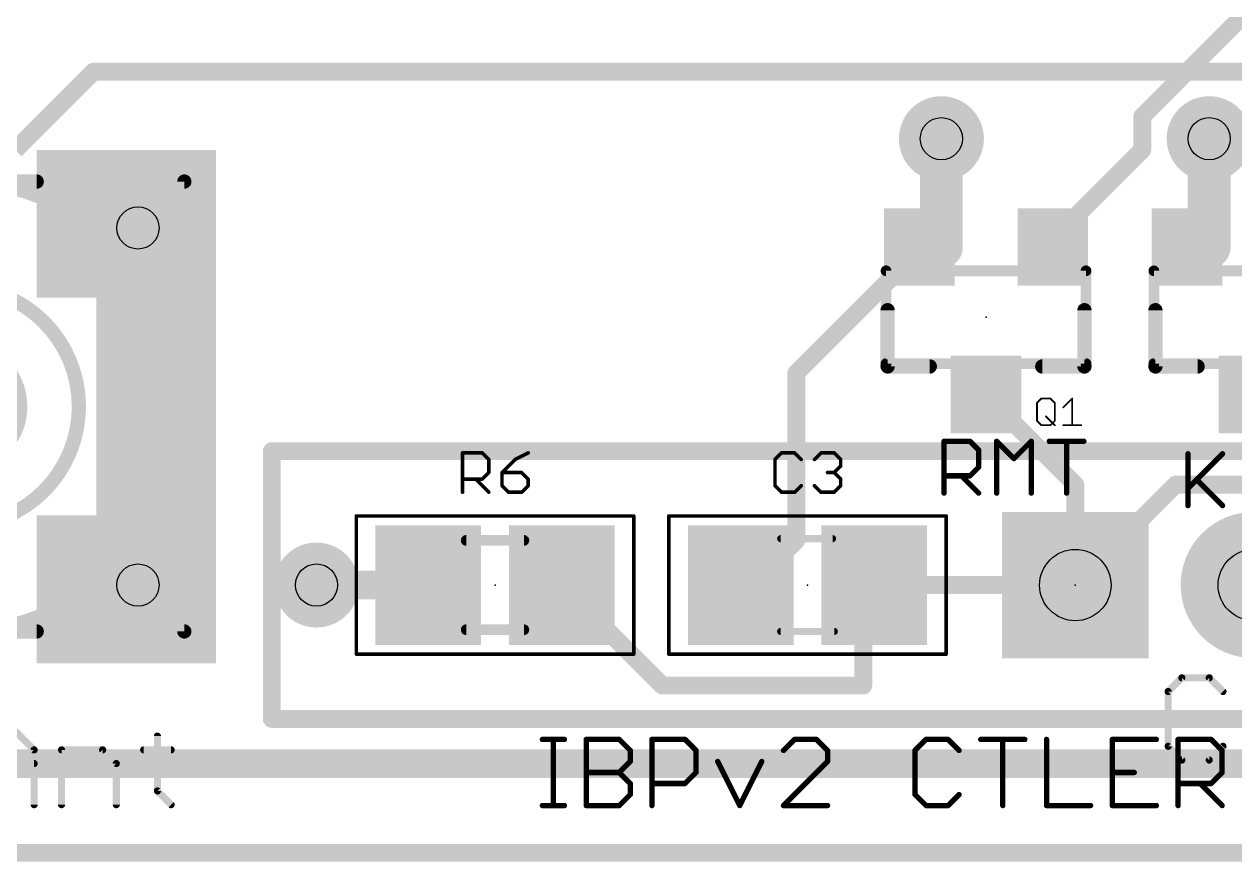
# Model space of a CAD drawing. Extents: x 2.04 to 4.26, y 0.99 to 3.41.
# Drawn here: x 2.611 to 3.289, y 0.995 to 1.464 of the extents above; entities that cross this region are included whole.
import ezdxf

# ---------------------------------------------------------------- set-up
doc = ezdxf.new("R2010")
doc.units = 0
for name, color, linetype in [('1', 14, 'CONTINUOUS'), ('15', 14, 'CONTINUOUS'), ('16', 174, 'CONTINUOUS'), ('17', 94, 'CONTINUOUS'), ('18', 94, 'CONTINUOUS'), ('2', 174, 'CONTINUOUS'), ('20', 178, 'CONTINUOUS'), ('21', 251, 'CONTINUOUS'), ('23', 178, 'CONTINUOUS'), ('25', 251, 'CONTINUOUS'), ('27', 251, 'CONTINUOUS'), ('29', 251, 'CONTINUOUS'), ('30', 251, 'CONTINUOUS'), ('39', 14, 'CONTINUOUS'), ('44', 251, 'CONTINUOUS'), ('51', 251, 'CONTINUOUS')]:
    doc.layers.add(name, color=color, linetype=linetype)

# ---------------------------------------------------------------- blocks, each defined once
blk = doc.blocks.new('RECT')
blk.add_solid([(-0.5, -0.5), (0.5, -0.5), (-0.5, 0.5), (0.5, 0.5)])
blk = doc.blocks.new('SQUAREP')
blk.add_solid([(-0.5, -0.5), (0.5, -0.5), (-0.5, 0.5), (0.5, 0.5)])
blk = doc.blocks.new('ROUNDP')
at = {"const_width": 0.5}
blk.add_lwpolyline([(0, -0.25, 1), (0, 0.25, 1), (0, -0.25)], format="xyb", dxfattribs=at)
blk = doc.blocks.new('PIE')
at = {"const_width": 0.5}
blk.add_lwpolyline([(0, -0.25, 1), (0, 0.25, 1), (0, -0.25)], format="xyb", dxfattribs=at)
blk = doc.blocks.new('ROUNDV')
at = {"const_width": 0.5}
blk.add_lwpolyline([(0, -0.25, 1), (0, 0.25, 1), (0, -0.25)], format="xyb", dxfattribs=at)

msp = doc.modelspace()

# ---------------------------------------------------------------- linework, layer by layer
at = {"layer": '1'}
for points, const_width in [([(3.34375, 1.51875), (3.2375, 1.4125)], 0.01), ([(3.2375, 1.4125), (3.2375, 1.39375)], 0.01), ([(3.125, 1.33937), (3.125, 1.4)], 0.024), ([(3.275, 1.33937), (3.275, 1.4)], 0.024), ([(3.2375, 1.39375), (3.1875, 1.34375)], 0.01), ([(2.66875, 1.35), (2.668504, 1.352362)], 0.01), ([(2.675, 1.35), (2.66875, 1.35)], 0.01), ([(2.675, 1.35), (2.675, 1.25625)], 0.01), ([(3.112598, 1.33937), (3.125, 1.33937)], 0.024), ([(3.262598, 1.33937), (3.275, 1.33937)], 0.024), ([(3.10625, 1.33125), (3.112598, 1.33937)], 0.01), ([(3.1875, 1.34375), (3.187402, 1.33937)], 0.01), ([(3.10625, 1.33125), (3.04375, 1.26875)], 0.01), ([(3.04375, 1.26875), (3.04375, 1.175)], 0.01), ([(2.675, 1.25625), (2.68125, 1.25)], 0.01), ([(3.15, 1.25625), (3.15, 1.256693)], 0.01), ([(3.2, 1.20625), (3.15, 1.25625)], 0.01), ([(2.68125, 1.25), (2.685236, 1.25)], 0.01), ([(3.2, 1.15), (3.2, 1.20625)], 0.01), ([(3.04375, 1.175), (3.01875, 1.15)], 0.01), ([(2.66875, 1.15), (2.668504, 1.147638)], 0.01), ([(2.675, 1.15), (2.66875, 1.15)], 0.01), ([(2.837598, 1.15), (2.775, 1.15)], 0.016), ([(2.9125, 1.15), (2.912402, 1.15)], 0.01), ([(2.96875, 1.09375), (2.9125, 1.15)], 0.01), ([(3.01875, 1.15), (3.012598, 1.15)], 0.01), ([(3.08125, 1.15), (3.08125, 1.09375)], 0.01), ([(3.08125, 1.15), (3.087402, 1.15)], 0.01), ([(3.2, 1.15), (3.087402, 1.15)], 0.01), ([(3.08125, 1.09375), (2.96875, 1.09375)], 0.01)]:
    msp.add_lwpolyline(points, dxfattribs=dict(at, const_width=const_width))
for points, const_width in [([(3.24, 1.4125, 1), (3.235, 1.4125)], 0.005), ([(3.131, 1.4, 1), (3.119, 1.4)], 0.012), ([(3.235732, 1.414268, 1), (3.239268, 1.410732)], 0.005), ([(3.281, 1.4, 1), (3.269, 1.4)], 0.012), ([(3.239268, 1.391982, 1), (3.235732, 1.395518)], 0.005), ([(3.235, 1.39375, 1), (3.24, 1.39375)], 0.005), ([(2.67099, 1.352621, 1), (2.666017, 1.352103)], 0.005), ([(2.66875, 1.3525, 1), (2.66875, 1.3475)], 0.005), ([(2.666263, 1.349741, 1), (2.671237, 1.350259)], 0.005), ([(2.6775, 1.35, 1), (2.6725, 1.35)], 0.005), ([(2.675, 1.3475, 1), (2.675, 1.3525)], 0.005), ([(3.112598, 1.34537, 1), (3.112598, 1.33337)], 0.012), ([(3.125, 1.33337, 1), (3.125, 1.34537)], 0.012), ([(3.262598, 1.34537, 1), (3.262598, 1.33337)], 0.012), ([(3.275, 1.33337, 1), (3.275, 1.34537)], 0.012), ([(3.114568, 1.33783, 1), (3.110629, 1.34091)], 0.005), ([(3.119, 1.33937, 1), (3.131, 1.33937)], 0.012), ([(3.185732, 1.345518, 1), (3.189268, 1.341982)], 0.005), ([(3.189999, 1.343694, 1), (3.185001, 1.343806)], 0.005), ([(3.269, 1.33937, 1), (3.281, 1.33937)], 0.012), ([(3.108018, 1.329482, 1), (3.104482, 1.333018)], 0.005), ([(3.184902, 1.339426, 1), (3.189901, 1.339314)], 0.005), ([(3.10428, 1.33279, 1), (3.10822, 1.32971)], 0.005), ([(3.04625, 1.26875, 1), (3.04125, 1.26875)], 0.005), ([(3.041982, 1.270518, 1), (3.045518, 1.266982)], 0.005), ([(2.676768, 1.258018, 1), (2.673232, 1.254482)], 0.005), ([(3.1525, 1.256693, 1), (3.1475, 1.256693)], 0.005), ([(3.151768, 1.258018, 1), (3.148232, 1.254482)], 0.005), ([(2.6725, 1.25625, 1), (2.6775, 1.25625)], 0.005), ([(2.68125, 1.2525, 1), (2.68125, 1.2475)], 0.005), ([(2.685236, 1.2475, 1), (2.685236, 1.2525)], 0.005), ([(3.1475, 1.25625, 1), (3.1525, 1.25625)], 0.005), ([(2.679482, 1.248232, 1), (2.683018, 1.251768)], 0.005), ([(3.2025, 1.20625, 1), (3.1975, 1.20625)], 0.005), ([(3.198232, 1.204482, 1), (3.201768, 1.208018)], 0.005), ([(3.045518, 1.173232, 1), (3.041982, 1.176768)], 0.005), ([(3.04125, 1.175, 1), (3.04625, 1.175)], 0.005), ([(2.66875, 1.1525, 1), (2.66875, 1.1475)], 0.005), ([(2.671237, 1.149741, 1), (2.666263, 1.150259)], 0.005), ([(2.675, 1.1475, 1), (2.675, 1.1525)], 0.005), ([(2.775, 1.154, 1), (2.775, 1.146)], 0.008), ([(2.837598, 1.146, 1), (2.837598, 1.154)], 0.008), ([(2.912402, 1.1525, 1), (2.912402, 1.1475)], 0.005), ([(2.914268, 1.151768, 1), (2.910732, 1.148232)], 0.005), ([(2.9125, 1.1475, 1), (2.9125, 1.1525)], 0.005), ([(3.012598, 1.1525, 1), (3.012598, 1.1475)], 0.005), ([(3.016982, 1.151768, 1), (3.020518, 1.148232)], 0.005), ([(3.01875, 1.1475, 1), (3.01875, 1.1525)], 0.005), ([(3.08375, 1.15, 1), (3.07875, 1.15)], 0.005), ([(3.08125, 1.1525, 1), (3.08125, 1.1475)], 0.005), ([(3.087402, 1.1525, 1), (3.087402, 1.1475)], 0.005), ([(3.087402, 1.1475, 1), (3.087402, 1.1525)], 0.005), ([(3.2, 1.1475, 1), (3.2, 1.1525)], 0.005), ([(2.666017, 1.147897, 1), (2.67099, 1.147379)], 0.005), ([(3.1975, 1.15, 1), (3.2025, 1.15)], 0.005), ([(2.96875, 1.09625, 1), (2.96875, 1.09125)], 0.005), ([(3.08125, 1.09125, 1), (3.08125, 1.09625)], 0.005), ([(2.966982, 1.091982, 1), (2.970518, 1.095518)], 0.005), ([(3.07875, 1.09375, 1), (3.08375, 1.09375)], 0.005)]:
    msp.add_lwpolyline(points, format="xyb", dxfattribs=dict(at, const_width=const_width))
at = {"layer": '15', "const_width": 0.01}
for points in [[(2.65, 1.4375), (2.60625, 1.39375)], [(3.5375, 1.4375), (2.65, 1.4375)], [(2.75, 1.225), (3.65, 1.225)], [(2.75, 1.075), (2.75, 1.225)], [(3.75, 1.075), (2.75, 1.075)]]:
    msp.add_lwpolyline(points, dxfattribs=at)
at = {"layer": '15', "const_width": 0.005}
for points in [[(2.65, 1.44, 1), (2.65, 1.435)], [(2.651768, 1.435732, 1), (2.648232, 1.439268)], [(2.75, 1.2275, 1), (2.75, 1.2225)], [(2.7525, 1.225, 1), (2.7475, 1.225)], [(2.75, 1.0775, 1), (2.75, 1.0725)], [(2.7475, 1.075, 1), (2.7525, 1.075)]]:
    msp.add_lwpolyline(points, format="xyb", dxfattribs=at)
at = {"layer": '16', "const_width": 0.01}
for points in [[(3.2, 1.15), (3.25625, 1.20625)], [(3.25625, 1.20625), (3.825, 1.20625)]]:
    msp.add_lwpolyline(points, dxfattribs=at)
at = {"layer": '16', "const_width": 0.005}
for points in [[(3.25625, 1.20875, 1), (3.25625, 1.20375)], [(3.258018, 1.204482, 1), (3.254482, 1.208018)], [(3.198232, 1.151768, 1), (3.201768, 1.148232)]]:
    msp.add_lwpolyline(points, format="xyb", dxfattribs=at)
at = {"layer": '2', "const_width": 0.016}
msp.add_lwpolyline([(4.1, 1.05), (2.225, 1.05)], dxfattribs=at)
at = {"layer": '20', "const_width": 0.005}
msp.add_lwpolyline([(4.1, 1), (2.2, 1)], dxfattribs=at)
at = {"layer": '21'}
for points, const_width in [([(2.531693, 1.375984), (2.618307, 1.375984)], 0.008), ([(3.094882, 1.272441), (3.094882, 1.303937)], 0.008), ([(3.205118, 1.272441), (3.205118, 1.303937)], 0.008), ([(3.244882, 1.272441), (3.244882, 1.303937)], 0.008), ([(3.118504, 1.272441), (3.094882, 1.272441)], 0.008), ([(3.181496, 1.272441), (3.205118, 1.272441)], 0.008), ([(3.268504, 1.272441), (3.244882, 1.272441)], 0.008), ([(3.1265, 1.2015), (3.1265, 1.230525)], 0.003), ([(3.1265, 1.230525), (3.141012, 1.230525)], 0.003), ([(3.141012, 1.230525), (3.14585, 1.225687)], 0.003), ([(3.155965, 1.2015), (3.155965, 1.230525)], 0.003), ([(3.155965, 1.230525), (3.16564, 1.22085)], 0.003), ([(3.16564, 1.22085), (3.175315, 1.230525)], 0.003), ([(3.175315, 1.230525), (3.175315, 1.2015)], 0.003), ([(3.18543, 1.230525), (3.20478, 1.230525)], 0.003), ([(3.195105, 1.2015), (3.195105, 1.230525)], 0.003), ([(3.14585, 1.225687), (3.14585, 1.216012)], 0.003), ([(3.263104, 1.223525), (3.263104, 1.1945)], 0.003), ([(3.263104, 1.204175), (3.282454, 1.223525)], 0.003), ([(3.14585, 1.216012), (3.141012, 1.211175)], 0.003), ([(3.141012, 1.211175), (3.1265, 1.211175)], 0.003), ([(3.136175, 1.211175), (3.14585, 1.2015)], 0.003), ([(3.267942, 1.209012), (3.282454, 1.1945)], 0.003), ([(2.618307, 1.124016), (2.531693, 1.124016)], 0.008), ([(2.9015, 1.063532), (2.913844, 1.063532)], 0.003), ([(2.907672, 1.0265), (2.907672, 1.063532)], 0.003), ([(2.926054, 1.0265), (2.926054, 1.063532)], 0.003), ([(2.926054, 1.063532), (2.94457, 1.063532)], 0.003), ([(2.94457, 1.063532), (2.950742, 1.05736)], 0.003), ([(2.962886, 1.0265), (2.962886, 1.063532)], 0.003), ([(2.962886, 1.063532), (2.981401, 1.063532)], 0.003), ([(2.981401, 1.063532), (2.987573, 1.05736)], 0.003), ([(3.04272, 1.063532), (3.036549, 1.05736)], 0.003), ([(3.055064, 1.063532), (3.04272, 1.063532)], 0.003), ([(3.061236, 1.05736), (3.055064, 1.063532)], 0.003), ([(3.116383, 1.063532), (3.110211, 1.05736)], 0.003), ([(3.128727, 1.063532), (3.116383, 1.063532)], 0.003), ([(3.134899, 1.05736), (3.128727, 1.063532)], 0.003), ([(3.147043, 1.063532), (3.171731, 1.063532)], 0.003), ([(3.159387, 1.0265), (3.159387, 1.063532)], 0.003), ([(3.183874, 1.063532), (3.183874, 1.0265)], 0.003), ([(3.245394, 1.063532), (3.220706, 1.063532)], 0.003), ([(3.220706, 1.063532), (3.220706, 1.0265)], 0.003), ([(3.257537, 1.0265), (3.257537, 1.063532)], 0.003), ([(3.257537, 1.063532), (3.276053, 1.063532)], 0.003), ([(3.276053, 1.063532), (3.282225, 1.05736)], 0.003), ([(2.950742, 1.05736), (2.950742, 1.051188)], 0.003), ([(2.987573, 1.05736), (2.987573, 1.045016)], 0.003), ([(3.061236, 1.051188), (3.061236, 1.05736)], 0.003), ([(3.110211, 1.05736), (3.110211, 1.032672)], 0.003), ([(3.282225, 1.05736), (3.282225, 1.045016)], 0.003), ([(2.950742, 1.051188), (2.94457, 1.045016)], 0.003), ([(2.999717, 1.051188), (3.012061, 1.0265)], 0.003), ([(3.012061, 1.0265), (3.024405, 1.051188)], 0.003), ([(3.036549, 1.0265), (3.061236, 1.051188)], 0.003), ([(2.926054, 1.045016), (2.94457, 1.045016)], 0.003), ([(2.94457, 1.045016), (2.950742, 1.038844)], 0.003), ([(2.987573, 1.045016), (2.981401, 1.038844)], 0.003), ([(3.220706, 1.045016), (3.23305, 1.045016)], 0.003), ([(3.282225, 1.045016), (3.276053, 1.038844)], 0.003), ([(2.950742, 1.038844), (2.950742, 1.032672)], 0.003), ([(2.981401, 1.038844), (2.962886, 1.038844)], 0.003), ([(3.276053, 1.038844), (3.257537, 1.038844)], 0.003), ([(3.269881, 1.038844), (3.282225, 1.0265)], 0.003), ([(2.950742, 1.032672), (2.94457, 1.0265)], 0.003), ([(3.110211, 1.032672), (3.116383, 1.0265)], 0.003), ([(3.128727, 1.0265), (3.134899, 1.032672)], 0.003), ([(2.9015, 1.0265), (2.913844, 1.0265)], 0.003), ([(2.94457, 1.0265), (2.926054, 1.0265)], 0.003), ([(3.061236, 1.0265), (3.036549, 1.0265)], 0.003), ([(3.116383, 1.0265), (3.128727, 1.0265)], 0.003), ([(3.183874, 1.0265), (3.208562, 1.0265)], 0.003), ([(3.220706, 1.0265), (3.245394, 1.0265)], 0.003)]:
    msp.add_lwpolyline(points, dxfattribs=dict(at, const_width=const_width))
for points, const_width in [([(2.618307, 1.373984, 1), (2.618307, 1.377984)], 0.004), ([(2.575, 1.183071, 1), (2.575, 1.316929, 1), (2.575, 1.183071)], 0.008), ([(3.096882, 1.303937, 1), (3.092882, 1.303937)], 0.004), ([(3.207118, 1.303937, 1), (3.203118, 1.303937)], 0.004), ([(3.246882, 1.303937, 1), (3.242882, 1.303937)], 0.004), ([(3.094882, 1.274441, 1), (3.094882, 1.270441)], 0.004), ([(3.118504, 1.270441, 1), (3.118504, 1.274441)], 0.004), ([(3.181496, 1.274441, 1), (3.181496, 1.270441)], 0.004), ([(3.205118, 1.270441, 1), (3.205118, 1.274441)], 0.004), ([(3.244882, 1.274441, 1), (3.244882, 1.270441)], 0.004), ([(3.268504, 1.270441, 1), (3.268504, 1.274441)], 0.004), ([(3.092882, 1.272441, 1), (3.096882, 1.272441)], 0.004), ([(3.203118, 1.272441, 1), (3.207118, 1.272441)], 0.004), ([(3.242882, 1.272441, 1), (3.246882, 1.272441)], 0.004), ([(3.12725, 1.230525, 1), (3.12575, 1.230525)], 0.0015), ([(3.1265, 1.231275, 1), (3.1265, 1.229775)], 0.0015), ([(3.141543, 1.231055, 1), (3.140482, 1.229994)], 0.0015), ([(3.141012, 1.229775, 1), (3.141012, 1.231275)], 0.0015), ([(3.156715, 1.230525, 1), (3.155215, 1.230525)], 0.0015), ([(3.156496, 1.231055, 1), (3.155435, 1.229994)], 0.0015), ([(3.176065, 1.230525, 1), (3.174565, 1.230525)], 0.0015), ([(3.175845, 1.229994, 1), (3.174785, 1.231055)], 0.0015), ([(3.18543, 1.231275, 1), (3.18543, 1.229775)], 0.0015), ([(3.195855, 1.230525, 1), (3.194355, 1.230525)], 0.0015), ([(3.20478, 1.229775, 1), (3.20478, 1.231275)], 0.0015), ([(3.1466, 1.225687, 1), (3.1451, 1.225687)], 0.0015), ([(3.145319, 1.225157, 1), (3.14638, 1.226218)], 0.0015), ([(3.16511, 1.22138, 1), (3.16617, 1.220319)], 0.0015), ([(3.16511, 1.220319, 1), (3.16617, 1.22138)], 0.0015), ([(3.263854, 1.223525, 1), (3.262354, 1.223525)], 0.0015), ([(3.282985, 1.222994, 1), (3.281924, 1.224055)], 0.0015), ([(3.1451, 1.216012, 1), (3.1466, 1.216012)], 0.0015), ([(3.14638, 1.215482, 1), (3.145319, 1.216543)], 0.0015), ([(3.1265, 1.211925, 1), (3.1265, 1.210425)], 0.0015), ([(3.136705, 1.211705, 1), (3.135645, 1.210644)], 0.0015), ([(3.140482, 1.211705, 1), (3.141543, 1.210644)], 0.0015), ([(3.141012, 1.210425, 1), (3.141012, 1.211925)], 0.0015), ([(3.268472, 1.209543, 1), (3.267411, 1.208482)], 0.0015), ([(3.12575, 1.2015, 1), (3.12725, 1.2015)], 0.0015), ([(3.145319, 1.20097, 1), (3.14638, 1.20203)], 0.0015), ([(3.155215, 1.2015, 1), (3.156715, 1.2015)], 0.0015), ([(3.174565, 1.2015, 1), (3.176065, 1.2015)], 0.0015), ([(3.194355, 1.2015, 1), (3.195855, 1.2015)], 0.0015), ([(3.262574, 1.204705, 1), (3.263635, 1.203644)], 0.0015), ([(3.262354, 1.1945, 1), (3.263854, 1.1945)], 0.0015), ([(3.281924, 1.19397, 1), (3.282985, 1.19503)], 0.0015), ([(2.618307, 1.122016, 1), (2.618307, 1.126016)], 0.004), ([(2.9015, 1.064282, 1), (2.9015, 1.062782)], 0.0015), ([(2.908422, 1.063532, 1), (2.906922, 1.063532)], 0.0015), ([(2.913844, 1.062782, 1), (2.913844, 1.064282)], 0.0015), ([(2.926804, 1.063532, 1), (2.925304, 1.063532)], 0.0015), ([(2.926054, 1.064282, 1), (2.926054, 1.062782)], 0.0015), ([(2.9451, 1.064062, 1), (2.94404, 1.063001)], 0.0015), ([(2.94457, 1.062782, 1), (2.94457, 1.064282)], 0.0015), ([(2.963636, 1.063532, 1), (2.962136, 1.063532)], 0.0015), ([(2.962886, 1.064282, 1), (2.962886, 1.062782)], 0.0015), ([(2.981932, 1.064062, 1), (2.980871, 1.063001)], 0.0015), ([(2.981401, 1.062782, 1), (2.981401, 1.064282)], 0.0015), ([(3.04272, 1.064282, 1), (3.04272, 1.062782)], 0.0015), ([(3.043251, 1.063001, 1), (3.04219, 1.064062)], 0.0015), ([(3.055595, 1.064062, 1), (3.054534, 1.063001)], 0.0015), ([(3.055064, 1.062782, 1), (3.055064, 1.064282)], 0.0015), ([(3.116383, 1.064282, 1), (3.116383, 1.062782)], 0.0015), ([(3.116914, 1.063001, 1), (3.115853, 1.064062)], 0.0015), ([(3.129258, 1.064062, 1), (3.128197, 1.063001)], 0.0015), ([(3.128727, 1.062782, 1), (3.128727, 1.064282)], 0.0015), ([(3.147043, 1.064282, 1), (3.147043, 1.062782)], 0.0015), ([(3.160137, 1.063532, 1), (3.158637, 1.063532)], 0.0015), ([(3.171731, 1.062782, 1), (3.171731, 1.064282)], 0.0015), ([(3.184624, 1.063532, 1), (3.183124, 1.063532)], 0.0015), ([(3.220706, 1.064282, 1), (3.220706, 1.062782)], 0.0015), ([(3.221456, 1.063532, 1), (3.219956, 1.063532)], 0.0015), ([(3.245394, 1.062782, 1), (3.245394, 1.064282)], 0.0015), ([(3.258287, 1.063532, 1), (3.256787, 1.063532)], 0.0015), ([(3.257537, 1.064282, 1), (3.257537, 1.062782)], 0.0015), ([(3.276583, 1.064062, 1), (3.275523, 1.063001)], 0.0015), ([(3.276053, 1.062782, 1), (3.276053, 1.064282)], 0.0015), ([(2.951492, 1.05736, 1), (2.949992, 1.05736)], 0.0015), ([(2.950212, 1.056829, 1), (2.951272, 1.05789)], 0.0015), ([(2.988323, 1.05736, 1), (2.986823, 1.05736)], 0.0015), ([(2.987043, 1.056829, 1), (2.988104, 1.05789)], 0.0015), ([(3.036018, 1.05789, 1), (3.037079, 1.056829)], 0.0015), ([(3.061986, 1.05736, 1), (3.060486, 1.05736)], 0.0015), ([(3.060706, 1.056829, 1), (3.061767, 1.05789)], 0.0015), ([(3.110961, 1.05736, 1), (3.109461, 1.05736)], 0.0015), ([(3.109681, 1.05789, 1), (3.110742, 1.056829)], 0.0015), ([(3.134369, 1.056829, 1), (3.13543, 1.05789)], 0.0015), ([(3.282975, 1.05736, 1), (3.281475, 1.05736)], 0.0015), ([(3.281695, 1.056829, 1), (3.282755, 1.05789)], 0.0015), ([(2.949992, 1.051188, 1), (2.951492, 1.051188)], 0.0015), ([(2.951272, 1.050657, 1), (2.950212, 1.051718)], 0.0015), ([(3.000388, 1.051523, 1), (2.999046, 1.050852)], 0.0015), ([(3.025076, 1.050852, 1), (3.023734, 1.051523)], 0.0015), ([(3.060486, 1.051188, 1), (3.061986, 1.051188)], 0.0015), ([(3.061767, 1.050657, 1), (3.060706, 1.051718)], 0.0015), ([(2.926054, 1.045766, 1), (2.926054, 1.044266)], 0.0015), ([(2.9451, 1.045546, 1), (2.94404, 1.044485)], 0.0015), ([(2.94404, 1.045546, 1), (2.9451, 1.044485)], 0.0015), ([(2.94457, 1.044266, 1), (2.94457, 1.045766)], 0.0015), ([(2.986823, 1.045016, 1), (2.988323, 1.045016)], 0.0015), ([(2.988104, 1.044485, 1), (2.987043, 1.045546)], 0.0015), ([(3.220706, 1.045766, 1), (3.220706, 1.044266)], 0.0015), ([(3.23305, 1.044266, 1), (3.23305, 1.045766)], 0.0015), ([(3.281475, 1.045016, 1), (3.282975, 1.045016)], 0.0015), ([(3.282755, 1.044485, 1), (3.281695, 1.045546)], 0.0015), ([(2.951492, 1.038844, 1), (2.949992, 1.038844)], 0.0015), ([(2.950212, 1.038314, 1), (2.951272, 1.039374)], 0.0015), ([(2.962886, 1.039594, 1), (2.962886, 1.038094)], 0.0015), ([(2.980871, 1.039374, 1), (2.981932, 1.038314)], 0.0015), ([(2.981401, 1.038094, 1), (2.981401, 1.039594)], 0.0015), ([(3.257537, 1.039594, 1), (3.257537, 1.038094)], 0.0015), ([(3.270411, 1.039374, 1), (3.269351, 1.038314)], 0.0015), ([(3.275523, 1.039374, 1), (3.276583, 1.038314)], 0.0015), ([(3.276053, 1.038094, 1), (3.276053, 1.039594)], 0.0015), ([(2.949992, 1.032672, 1), (2.951492, 1.032672)], 0.0015), ([(2.951272, 1.032142, 1), (2.950212, 1.033202)], 0.0015), ([(3.109461, 1.032672, 1), (3.110961, 1.032672)], 0.0015), ([(3.110742, 1.033202, 1), (3.109681, 1.032142)], 0.0015), ([(3.13543, 1.032142, 1), (3.134369, 1.033202)], 0.0015), ([(2.9015, 1.02725, 1), (2.9015, 1.02575)], 0.0015), ([(2.906922, 1.0265, 1), (2.908422, 1.0265)], 0.0015), ([(2.913844, 1.02575, 1), (2.913844, 1.02725)], 0.0015), ([(2.926054, 1.02725, 1), (2.926054, 1.02575)], 0.0015), ([(2.925304, 1.0265, 1), (2.926804, 1.0265)], 0.0015), ([(2.94404, 1.02703, 1), (2.9451, 1.02597)], 0.0015), ([(2.94457, 1.02575, 1), (2.94457, 1.02725)], 0.0015), ([(2.962136, 1.0265, 1), (2.963636, 1.0265)], 0.0015), ([(3.01139, 1.026835, 1), (3.012732, 1.026165)], 0.0015), ([(3.01139, 1.026165, 1), (3.012732, 1.026835)], 0.0015), ([(3.036549, 1.02725, 1), (3.036549, 1.02575)], 0.0015), ([(3.036018, 1.02703, 1), (3.037079, 1.02597)], 0.0015), ([(3.061236, 1.02575, 1), (3.061236, 1.02725)], 0.0015), ([(3.116383, 1.02725, 1), (3.116383, 1.02575)], 0.0015), ([(3.115853, 1.02597, 1), (3.116914, 1.02703)], 0.0015), ([(3.128197, 1.02703, 1), (3.129258, 1.02597)], 0.0015), ([(3.128727, 1.02575, 1), (3.128727, 1.02725)], 0.0015), ([(3.158637, 1.0265, 1), (3.160137, 1.0265)], 0.0015), ([(3.183874, 1.02725, 1), (3.183874, 1.02575)], 0.0015), ([(3.183124, 1.0265, 1), (3.184624, 1.0265)], 0.0015), ([(3.208562, 1.02575, 1), (3.208562, 1.02725)], 0.0015), ([(3.220706, 1.02725, 1), (3.220706, 1.02575)], 0.0015), ([(3.219956, 1.0265, 1), (3.221456, 1.0265)], 0.0015), ([(3.245394, 1.02575, 1), (3.245394, 1.02725)], 0.0015), ([(3.256787, 1.0265, 1), (3.258287, 1.0265)], 0.0015), ([(3.281695, 1.02597, 1), (3.282755, 1.02703)], 0.0015)]:
    msp.add_lwpolyline(points, format="xyb", dxfattribs=dict(at, const_width=const_width))
at = {"layer": '23'}
for p in [(3.15, 1.3), (2.875, 1.15), (3.05, 1.15), (3.2, 1.15)]:
    msp.add_point(p, dxfattribs=at)
at = {"layer": '25'}
for points, const_width in [([(3.178535, 1.252011), (3.181037, 1.254513)], 0.001), ([(3.181037, 1.254513), (3.186041, 1.254513)], 0.001), ([(3.186041, 1.254513), (3.188543, 1.252011)], 0.001), ([(3.193267, 1.249508), (3.198272, 1.254513)], 0.001), ([(3.198272, 1.254513), (3.198272, 1.2395)], 0.001), ([(3.178535, 1.242002), (3.178535, 1.252011)], 0.001), ([(3.188543, 1.252011), (3.188543, 1.242002)], 0.001), ([(3.181037, 1.2395), (3.178535, 1.242002)], 0.001), ([(3.183539, 1.244504), (3.188543, 1.2395)], 0.001), ([(3.188543, 1.242002), (3.186041, 1.2395)], 0.001), ([(3.186041, 1.2395), (3.181037, 1.2395)], 0.001), ([(3.193267, 1.2395), (3.203276, 1.2395)], 0.001), ([(2.856802, 1.202), (2.856802, 1.224019)], 0.002), ([(2.856802, 1.224019), (2.867812, 1.224019)], 0.002), ([(2.867812, 1.224019), (2.871481, 1.220349)], 0.002), ([(2.871481, 1.220349), (2.871481, 1.213009)], 0.002), ([(2.886241, 1.220349), (2.878901, 1.213009)], 0.002), ([(2.89358, 1.224019), (2.886241, 1.220349)], 0.002), ([(3.035472, 1.224019), (3.031802, 1.220349)], 0.002), ([(3.031802, 1.220349), (3.031802, 1.20567)], 0.002), ([(3.042812, 1.224019), (3.035472, 1.224019)], 0.002), ([(3.046481, 1.220349), (3.042812, 1.224019)], 0.002), ([(3.053901, 1.220349), (3.057571, 1.224019)], 0.002), ([(3.057571, 1.224019), (3.06491, 1.224019)], 0.002), ([(3.06491, 1.224019), (3.06858, 1.220349)], 0.002), ([(3.06858, 1.220349), (3.06858, 1.216679)], 0.002), ([(2.871481, 1.213009), (2.867812, 1.20934)], 0.002), ([(2.878901, 1.213009), (2.878901, 1.20567)], 0.002), ([(2.88991, 1.213009), (2.878901, 1.213009)], 0.002), ([(2.89358, 1.20934), (2.88991, 1.213009)], 0.002), ([(3.06491, 1.213009), (3.061241, 1.213009)], 0.002), ([(3.06858, 1.216679), (3.06491, 1.213009)], 0.002), ([(3.06491, 1.213009), (3.06858, 1.20934)], 0.002), ([(2.867812, 1.20934), (2.856802, 1.20934)], 0.002), ([(2.864142, 1.20934), (2.871481, 1.202)], 0.002), ([(2.89358, 1.20567), (2.89358, 1.20934)], 0.002), ([(3.06858, 1.20934), (3.06858, 1.20567)], 0.002), ([(2.878901, 1.20567), (2.882571, 1.202)], 0.002), ([(2.882571, 1.202), (2.88991, 1.202)], 0.002), ([(2.88991, 1.202), (2.89358, 1.20567)], 0.002), ([(3.031802, 1.20567), (3.035472, 1.202)], 0.002), ([(3.035472, 1.202), (3.042812, 1.202)], 0.002), ([(3.042812, 1.202), (3.046481, 1.20567)], 0.002), ([(3.057571, 1.202), (3.053901, 1.20567)], 0.002), ([(3.06491, 1.202), (3.057571, 1.202)], 0.002), ([(3.06858, 1.20567), (3.06491, 1.202)], 0.002), ([(2.601503, 1.073039), (2.61685, 1.057693)], 0.004), ([(2.685909, 1.065366), (2.685909, 1.034673)], 0.004), ([(2.61685, 1.057693), (2.61685, 1.027)], 0.004), ([(2.632196, 1.027), (2.632196, 1.057693)], 0.004), ([(2.632196, 1.057693), (2.655216, 1.057693)], 0.004), ([(2.655216, 1.057693), (2.662889, 1.05002)], 0.004), ([(2.678235, 1.057693), (2.693582, 1.057693)], 0.004), ([(2.586157, 1.05002), (2.61685, 1.05002)], 0.004), ([(2.662889, 1.05002), (2.662889, 1.027)], 0.004), ([(2.685909, 1.034673), (2.693582, 1.027)], 0.004)]:
    msp.add_lwpolyline(points, dxfattribs=dict(at, const_width=const_width))
for points, const_width in [([(3.181037, 1.254763, 1), (3.181037, 1.254263)], 0.0005), ([(3.181214, 1.254336, 1), (3.18086, 1.25469)], 0.0005), ([(3.186218, 1.25469, 1), (3.185864, 1.254336)], 0.0005), ([(3.186041, 1.254263, 1), (3.186041, 1.254763)], 0.0005), ([(3.198522, 1.254513, 1), (3.198022, 1.254513)], 0.0005), ([(3.198448, 1.254336, 1), (3.198095, 1.25469)], 0.0005), ([(3.178785, 1.252011, 1), (3.178285, 1.252011)], 0.0005), ([(3.178358, 1.252187, 1), (3.178712, 1.251834)], 0.0005), ([(3.188793, 1.252011, 1), (3.188293, 1.252011)], 0.0005), ([(3.188367, 1.251834, 1), (3.18872, 1.252187)], 0.0005), ([(3.193091, 1.249685, 1), (3.193444, 1.249332)], 0.0005), ([(3.178712, 1.242179, 1), (3.178358, 1.241825)], 0.0005), ([(3.178285, 1.242002, 1), (3.178785, 1.242002)], 0.0005), ([(3.183716, 1.244681, 1), (3.183362, 1.244327)], 0.0005), ([(3.188293, 1.242002, 1), (3.188793, 1.242002)], 0.0005), ([(3.18872, 1.241825, 1), (3.188367, 1.242179)], 0.0005), ([(3.181037, 1.23975, 1), (3.181037, 1.23925)], 0.0005), ([(3.18086, 1.239323, 1), (3.181214, 1.239677)], 0.0005), ([(3.185864, 1.239677, 1), (3.186218, 1.239323)], 0.0005), ([(3.186041, 1.23925, 1), (3.186041, 1.23975)], 0.0005), ([(3.188367, 1.239323, 1), (3.18872, 1.239677)], 0.0005), ([(3.193267, 1.23975, 1), (3.193267, 1.23925)], 0.0005), ([(3.198022, 1.2395, 1), (3.198522, 1.2395)], 0.0005), ([(3.203276, 1.23925, 1), (3.203276, 1.23975)], 0.0005), ([(2.857302, 1.224019, 1), (2.856302, 1.224019)], 0.001), ([(2.856802, 1.224519, 1), (2.856802, 1.223519)], 0.001), ([(2.868165, 1.224372, 1), (2.867458, 1.223665)], 0.001), ([(2.867812, 1.223519, 1), (2.867812, 1.224519)], 0.001), ([(2.871981, 1.220349, 1), (2.870981, 1.220349)], 0.001), ([(2.871128, 1.219995, 1), (2.871835, 1.220702)], 0.001), ([(2.886017, 1.220796, 1), (2.886464, 1.219902)], 0.001), ([(2.886594, 1.219995, 1), (2.885887, 1.220702)], 0.001), ([(2.893804, 1.223571, 1), (2.893357, 1.224466)], 0.001), ([(3.032302, 1.220349, 1), (3.031302, 1.220349)], 0.001), ([(3.031449, 1.220702, 1), (3.032156, 1.219995)], 0.001), ([(3.035472, 1.224519, 1), (3.035472, 1.223519)], 0.001), ([(3.035826, 1.223665, 1), (3.035119, 1.224372)], 0.001), ([(3.043165, 1.224372, 1), (3.042458, 1.223665)], 0.001), ([(3.042812, 1.223519, 1), (3.042812, 1.224519)], 0.001), ([(3.046128, 1.219995, 1), (3.046835, 1.220702)], 0.001), ([(3.053548, 1.220702, 1), (3.054255, 1.219995)], 0.001), ([(3.057571, 1.224519, 1), (3.057571, 1.223519)], 0.001), ([(3.057924, 1.223665, 1), (3.057217, 1.224372)], 0.001), ([(3.065264, 1.224372, 1), (3.064557, 1.223665)], 0.001), ([(3.06491, 1.223519, 1), (3.06491, 1.224519)], 0.001), ([(3.06908, 1.220349, 1), (3.06808, 1.220349)], 0.001), ([(3.068227, 1.219995, 1), (3.068934, 1.220702)], 0.001), ([(2.871835, 1.212656, 1), (2.871128, 1.213363)], 0.001), ([(2.879401, 1.213009, 1), (2.878401, 1.213009)], 0.001), ([(2.878901, 1.213509, 1), (2.878901, 1.212509)], 0.001), ([(2.878548, 1.213363, 1), (2.879255, 1.212656)], 0.001), ([(2.890264, 1.213363, 1), (2.889557, 1.212656)], 0.001), ([(2.88991, 1.212509, 1), (2.88991, 1.213509)], 0.001), ([(3.061241, 1.213509, 1), (3.061241, 1.212509)], 0.001), ([(3.065264, 1.213363, 1), (3.064557, 1.212656)], 0.001), ([(3.064557, 1.213363, 1), (3.065264, 1.212656)], 0.001), ([(3.06491, 1.212509, 1), (3.06491, 1.213509)], 0.001), ([(3.06808, 1.216679, 1), (3.06908, 1.216679)], 0.001), ([(3.068934, 1.216326, 1), (3.068227, 1.217033)], 0.001), ([(2.856802, 1.20984, 1), (2.856802, 1.20884)], 0.001), ([(2.864495, 1.209693, 1), (2.863788, 1.208986)], 0.001), ([(2.867458, 1.209693, 1), (2.868165, 1.208986)], 0.001), ([(2.867812, 1.20884, 1), (2.867812, 1.20984)], 0.001), ([(2.870981, 1.213009, 1), (2.871981, 1.213009)], 0.001), ([(2.89408, 1.20934, 1), (2.89308, 1.20934)], 0.001), ([(2.893227, 1.208986, 1), (2.893934, 1.209693)], 0.001), ([(3.06908, 1.20934, 1), (3.06808, 1.20934)], 0.001), ([(3.068227, 1.208986, 1), (3.068934, 1.209693)], 0.001), ([(2.856302, 1.202, 1), (2.857302, 1.202)], 0.001), ([(2.871128, 1.201646, 1), (2.871835, 1.202354)], 0.001), ([(2.878401, 1.20567, 1), (2.879401, 1.20567)], 0.001), ([(2.879255, 1.206023, 1), (2.878548, 1.205316)], 0.001), ([(2.882571, 1.2025, 1), (2.882571, 1.2015)], 0.001), ([(2.882217, 1.201646, 1), (2.882924, 1.202354)], 0.001), ([(2.889557, 1.202354, 1), (2.890264, 1.201646)], 0.001), ([(2.88991, 1.2015, 1), (2.88991, 1.2025)], 0.001), ([(2.89308, 1.20567, 1), (2.89408, 1.20567)], 0.001), ([(2.893934, 1.205316, 1), (2.893227, 1.206023)], 0.001), ([(3.031302, 1.20567, 1), (3.032302, 1.20567)], 0.001), ([(3.032156, 1.206023, 1), (3.031449, 1.205316)], 0.001), ([(3.035472, 1.2025, 1), (3.035472, 1.2015)], 0.001), ([(3.035119, 1.201646, 1), (3.035826, 1.202354)], 0.001), ([(3.042458, 1.202354, 1), (3.043165, 1.201646)], 0.001), ([(3.042812, 1.2015, 1), (3.042812, 1.2025)], 0.001), ([(3.046835, 1.205316, 1), (3.046128, 1.206023)], 0.001), ([(3.054255, 1.206023, 1), (3.053548, 1.205316)], 0.001), ([(3.057571, 1.2025, 1), (3.057571, 1.2015)], 0.001), ([(3.057217, 1.201646, 1), (3.057924, 1.202354)], 0.001), ([(3.064557, 1.202354, 1), (3.065264, 1.201646)], 0.001), ([(3.06491, 1.2015, 1), (3.06491, 1.2025)], 0.001), ([(3.06808, 1.20567, 1), (3.06908, 1.20567)], 0.001), ([(3.068934, 1.205316, 1), (3.068227, 1.206023)], 0.001), ([(2.686909, 1.065366, 1), (2.684909, 1.065366)], 0.002), ([(2.61785, 1.057693, 1), (2.61585, 1.057693)], 0.002), ([(2.616143, 1.056986, 1), (2.617557, 1.0584)], 0.002), ([(2.633196, 1.057693, 1), (2.631196, 1.057693)], 0.002), ([(2.632196, 1.058693, 1), (2.632196, 1.056693)], 0.002), ([(2.655923, 1.0584, 1), (2.654509, 1.056986)], 0.002), ([(2.655216, 1.056693, 1), (2.655216, 1.058693)], 0.002), ([(2.678235, 1.058693, 1), (2.678235, 1.056693)], 0.002), ([(2.693582, 1.056693, 1), (2.693582, 1.058693)], 0.002), ([(2.61685, 1.04902, 1), (2.61685, 1.05102)], 0.002), ([(2.663889, 1.05002, 1), (2.661889, 1.05002)], 0.002), ([(2.662182, 1.049312, 1), (2.663596, 1.050727)], 0.002), ([(2.686616, 1.03538, 1), (2.685201, 1.033966)], 0.002), ([(2.684909, 1.034673, 1), (2.686909, 1.034673)], 0.002), ([(2.61585, 1.027, 1), (2.61785, 1.027)], 0.002), ([(2.631196, 1.027, 1), (2.633196, 1.027)], 0.002), ([(2.661889, 1.027, 1), (2.663889, 1.027)], 0.002), ([(2.692875, 1.026293, 1), (2.694289, 1.027707)], 0.002)]:
    msp.add_lwpolyline(points, format="xyb", dxfattribs=dict(at, const_width=const_width))
at = {"layer": '27', "const_width": 0.004}
for points in [[(3.259673, 1.098039), (3.252, 1.090366)], [(3.27502, 1.098039), (3.259673, 1.098039)], [(3.282693, 1.090366), (3.27502, 1.098039)], [(3.252, 1.090366), (3.252, 1.059673)], [(3.252, 1.059673), (3.259673, 1.052)], [(3.27502, 1.052), (3.282693, 1.059673)], [(3.259673, 1.052), (3.27502, 1.052)]]:
    msp.add_lwpolyline(points, dxfattribs=at)
at = {"layer": '27', "const_width": 0.002}
for points in [[(3.259673, 1.099039, 1), (3.259673, 1.097039)], [(3.26038, 1.097332, 1), (3.258966, 1.098746)], [(3.275727, 1.098746, 1), (3.274312, 1.097332)], [(3.27502, 1.097039, 1), (3.27502, 1.099039)], [(3.253, 1.090366, 1), (3.251, 1.090366)], [(3.251293, 1.091073, 1), (3.252707, 1.089659)], [(3.281986, 1.089659, 1), (3.2834, 1.091073)], [(3.252707, 1.06038, 1), (3.251293, 1.058966)], [(3.251, 1.059673, 1), (3.253, 1.059673)], [(3.2834, 1.058966, 1), (3.281986, 1.06038)], [(3.259673, 1.053, 1), (3.259673, 1.051)], [(3.258966, 1.051293, 1), (3.26038, 1.052707)], [(3.274312, 1.052707, 1), (3.275727, 1.051293)], [(3.27502, 1.051, 1), (3.27502, 1.053)]]:
    msp.add_lwpolyline(points, format="xyb", dxfattribs=at)
at = {"layer": '39', "const_width": 0.002}
for points in [[(2.797323, 1.111299), (2.797323, 1.188701)], [(2.797323, 1.188701), (2.952677, 1.188701)], [(2.952677, 1.188701), (2.952677, 1.111299)], [(2.972323, 1.188701), (3.127677, 1.188701)], [(2.972323, 1.111299), (2.972323, 1.188701)], [(3.127677, 1.188701), (3.127677, 1.111299)], [(2.952677, 1.111299), (2.797323, 1.111299)], [(3.127677, 1.111299), (2.972323, 1.111299)]]:
    msp.add_lwpolyline(points, dxfattribs=at)
at = {"layer": '39', "const_width": 0.001}
for points in [[(2.797823, 1.188701, 1), (2.796823, 1.188701)], [(2.797323, 1.189201, 1), (2.797323, 1.188201)], [(2.953177, 1.188701, 1), (2.952177, 1.188701)], [(2.952677, 1.188201, 1), (2.952677, 1.189201)], [(2.972323, 1.189201, 1), (2.972323, 1.188201)], [(2.972823, 1.188701, 1), (2.971823, 1.188701)], [(3.128177, 1.188701, 1), (3.127177, 1.188701)], [(3.127677, 1.188201, 1), (3.127677, 1.189201)], [(2.797323, 1.111799, 1), (2.797323, 1.110799)], [(2.952677, 1.110799, 1), (2.952677, 1.111799)], [(2.972323, 1.111799, 1), (2.972323, 1.110799)], [(3.127677, 1.110799, 1), (3.127677, 1.111799)], [(2.796823, 1.111299, 1), (2.797823, 1.111299)], [(2.952177, 1.111299, 1), (2.953177, 1.111299)], [(2.971823, 1.111299, 1), (2.972823, 1.111299)], [(3.127177, 1.111299, 1), (3.128177, 1.111299)]]:
    msp.add_lwpolyline(points, format="xyb", dxfattribs=at)
at = {"layer": '44'}
for centre, radius in [((3.125, 1.4), 0.011811), ((3.275, 1.4), 0.011811), ((2.675, 1.35), 0.011811), ((3.2, 1.15), 0.02), ((3.3, 1.15), 0.02), ((2.675, 1.15), 0.011811), ((2.775, 1.15), 0.011811)]:
    msp.add_circle(centre, radius, dxfattribs=at)
at = {"layer": '51'}
for points, const_width in [([(2.44902, 1.37598), (2.700984, 1.375984)], 0.008), ([(2.700984, 1.375984), (2.70098, 1.12402)], 0.008), ([(3.094, 1.274), (3.094, 1.326)], 0.006), ([(3.094, 1.326), (3.206, 1.326)], 0.006), ([(3.206, 1.326), (3.206, 1.274)], 0.006), ([(3.244, 1.274), (3.244, 1.326)], 0.006), ([(3.244, 1.326), (3.356, 1.326)], 0.006), ([(3.206, 1.274), (3.094, 1.274)], 0.006), ([(3.356, 1.274), (3.244, 1.274)], 0.006), ([(2.891142, 1.175), (2.858858, 1.175)], 0.006), ([(3.064016, 1.175984), (3.035, 1.175984)], 0.004), ([(2.70098, 1.12402), (2.449016, 1.124016)], 0.008), ([(2.891142, 1.125), (2.858858, 1.125)], 0.006), ([(3.065, 1.124016), (3.035, 1.124016)], 0.004), ([(2.474016, 1), (2.954331, 1)], 0.01), ([(2.954331, 1), (4.1, 1)], 0.01)]:
    msp.add_lwpolyline(points, dxfattribs=dict(at, const_width=const_width))
for points, const_width in [([(2.575, 1.12402, 1), (2.575, 1.37598, 1), (2.575, 1.12402)], 0.008), ([(2.702984, 1.375984, 1), (2.698984, 1.375984)], 0.004), ([(2.700984, 1.373984, 1), (2.700984, 1.377984)], 0.004), ([(3.0955, 1.326, 1), (3.0925, 1.326)], 0.003), ([(3.094, 1.3275, 1), (3.094, 1.3245)], 0.003), ([(3.2075, 1.326, 1), (3.2045, 1.326)], 0.003), ([(3.206, 1.3245, 1), (3.206, 1.3275)], 0.003), ([(3.2455, 1.326, 1), (3.2425, 1.326)], 0.003), ([(3.244, 1.3275, 1), (3.244, 1.3245)], 0.003), ([(3.094, 1.2755, 1), (3.094, 1.2725)], 0.003), ([(3.0925, 1.274, 1), (3.0955, 1.274)], 0.003), ([(3.2045, 1.274, 1), (3.2075, 1.274)], 0.003), ([(3.206, 1.2725, 1), (3.206, 1.2755)], 0.003), ([(3.244, 1.2755, 1), (3.244, 1.2725)], 0.003), ([(3.2425, 1.274, 1), (3.2455, 1.274)], 0.003), ([(2.858858, 1.1765, 1), (2.858858, 1.1735)], 0.003), ([(2.891142, 1.1735, 1), (2.891142, 1.1765)], 0.003), ([(3.035, 1.176984, 1), (3.035, 1.174984)], 0.002), ([(3.064016, 1.174984, 1), (3.064016, 1.176984)], 0.002), ([(2.69898, 1.12402, 1), (2.70298, 1.12402)], 0.004), ([(2.70098, 1.12202, 1), (2.70098, 1.12602)], 0.004), ([(2.858858, 1.1265, 1), (2.858858, 1.1235)], 0.003), ([(2.891142, 1.1235, 1), (2.891142, 1.1265)], 0.003), ([(3.035, 1.125016, 1), (3.035, 1.123016)], 0.002), ([(3.065, 1.123016, 1), (3.065, 1.125016)], 0.002), ([(2.954331, 1.0025, 1), (2.954331, 0.9975)], 0.005), ([(2.954331, 0.9975, 1), (2.954331, 1.0025)], 0.005)]:
    msp.add_lwpolyline(points, format="xyb", dxfattribs=dict(at, const_width=const_width))

# ---------------------------------------------------------------- block references
at = {"layer": '1', "rotation": 180}
for p, xscale, yscale in [((2.668504, 1.352362), 0.09252, 0.074803), ((3.112598, 1.33937), 0.031496, 0.035433), ((3.187402, 1.33937), 0.031496, 0.035433), ((3.262598, 1.33937), 0.031496, 0.035433), ((2.685236, 1.25), 0.059055, 0.133858), ((3.15, 1.256693), 0.031496, 0.035433), ((3.3, 1.256693), 0.031496, 0.035433), ((2.668504, 1.147638), 0.09252, 0.074803), ((2.837598, 1.15), 0.051181, 0.059055), ((2.912402, 1.15), 0.051181, 0.059055), ((3.012598, 1.15), 0.051181, 0.059055), ((3.087402, 1.15), 0.051181, 0.059055)]:
    msp.add_blockref('RECT', p, dxfattribs=dict(at, xscale=xscale, yscale=yscale))
at = {"layer": '17', "rotation": 90}
for name, p, xscale, yscale in [('SQUAREP', (3.2, 1.15), 0.074, 0.074), ('SQUAREP', (3.2, 1.15), 0.074, 0.074), ('ROUNDP', (3.3, 1.15), 0.074, 0.074), ('ROUNDP', (3.3, 1.15), 0.074, 0.074), ('ROUNDP', (3.2, 1.15), 0.06, 0.06), ('ROUNDP', (3.2, 1.15), 0.06, 0.06), ('ROUNDP', (3.3, 1.15), 0.06, 0.06), ('ROUNDP', (3.3, 1.15), 0.06, 0.06)]:
    msp.add_blockref(name, p, dxfattribs=dict(at, xscale=xscale, yscale=yscale))
at = {"layer": '18', "xscale": 0.039622, "yscale": 0.039622}
for p in [(3.125, 1.4), (3.125, 1.4), (3.125, 1.4), (3.125, 1.4), (3.275, 1.4), (3.275, 1.4), (3.275, 1.4), (3.275, 1.4), (2.675, 1.35), (2.675, 1.35), (2.675, 1.35), (2.675, 1.35), (2.675, 1.15), (2.675, 1.15), (2.675, 1.15), (2.675, 1.15), (2.775, 1.15), (2.775, 1.15), (2.775, 1.15), (2.775, 1.15)]:
    msp.add_blockref('ROUNDV', p, dxfattribs=at)
at = {"layer": '29'}
for name, p, xscale, yscale in [('ROUNDV', (3.125, 1.4), 0.047622, 0.047622), ('ROUNDV', (3.275, 1.4), 0.047622, 0.047622), ('ROUNDV', (2.675, 1.35), 0.047622, 0.047622), ('PIE', (2.575, 1.25), 0.07611, 0.07611), ('ROUNDV', (2.675, 1.15), 0.047622, 0.047622), ('ROUNDV', (2.775, 1.15), 0.047622, 0.047622)]:
    msp.add_blockref(name, p, dxfattribs=dict(at, xscale=xscale, yscale=yscale))
for name, p, xscale, yscale, rotation in [('RECT', (2.668504, 1.352362), 0.10052, 0.082803, 180), ('RECT', (3.112598, 1.33937), 0.039496, 0.043433, 180), ('RECT', (3.187402, 1.33937), 0.039496, 0.043433, 180), ('RECT', (3.262598, 1.33937), 0.039496, 0.043433, 180), ('RECT', (2.685236, 1.25), 0.067055, 0.141858, 180), ('RECT', (3.15, 1.256693), 0.039496, 0.043433, 180), ('RECT', (3.3, 1.256693), 0.039496, 0.043433, 180), ('RECT', (2.668504, 1.147638), 0.10052, 0.082803, 180), ('SQUAREP', (3.2, 1.15), 0.082, 0.082, 90), ('ROUNDP', (3.3, 1.15), 0.082, 0.082, 90), ('RECT', (2.837598, 1.15), 0.059181, 0.067055, 180), ('RECT', (2.912402, 1.15), 0.059181, 0.067055, 180), ('RECT', (3.012598, 1.15), 0.059181, 0.067055, 180), ('RECT', (3.087402, 1.15), 0.059181, 0.067055, 180)]:
    msp.add_blockref(name, p, dxfattribs=dict(at, xscale=xscale, yscale=yscale, rotation=rotation))
at = {"layer": '30', "xscale": 0.047622, "yscale": 0.047622}
for p in [(3.125, 1.4), (3.275, 1.4), (2.675, 1.35), (2.675, 1.15), (2.775, 1.15)]:
    msp.add_blockref('ROUNDV', p, dxfattribs=at)
at = {"layer": '30', "xscale": 0.082, "yscale": 0.082, "rotation": 90}
for name, p in [('SQUAREP', (3.2, 1.15)), ('ROUNDP', (3.3, 1.15))]:
    msp.add_blockref(name, p, dxfattribs=at)
at = {"layer": '51', "rotation": 180}
for p, xscale, yscale in [((2.846205, 1.149941), 0.025591, 0.055118), ((2.904205, 1.149941), 0.025591, 0.055118), ((3.021234, 1.149955), 0.029531, 0.057091), ((3.078234, 1.149955), 0.029531, 0.057091)]:
    msp.add_blockref('RECT', p, dxfattribs=dict(at, xscale=xscale, yscale=yscale))
at = {"layer": '51', "xscale": 0.02, "yscale": 0.02}
msp.add_blockref('RECT', (3.2, 1.15), dxfattribs=at)

doc.saveas('drawing.dxf')
